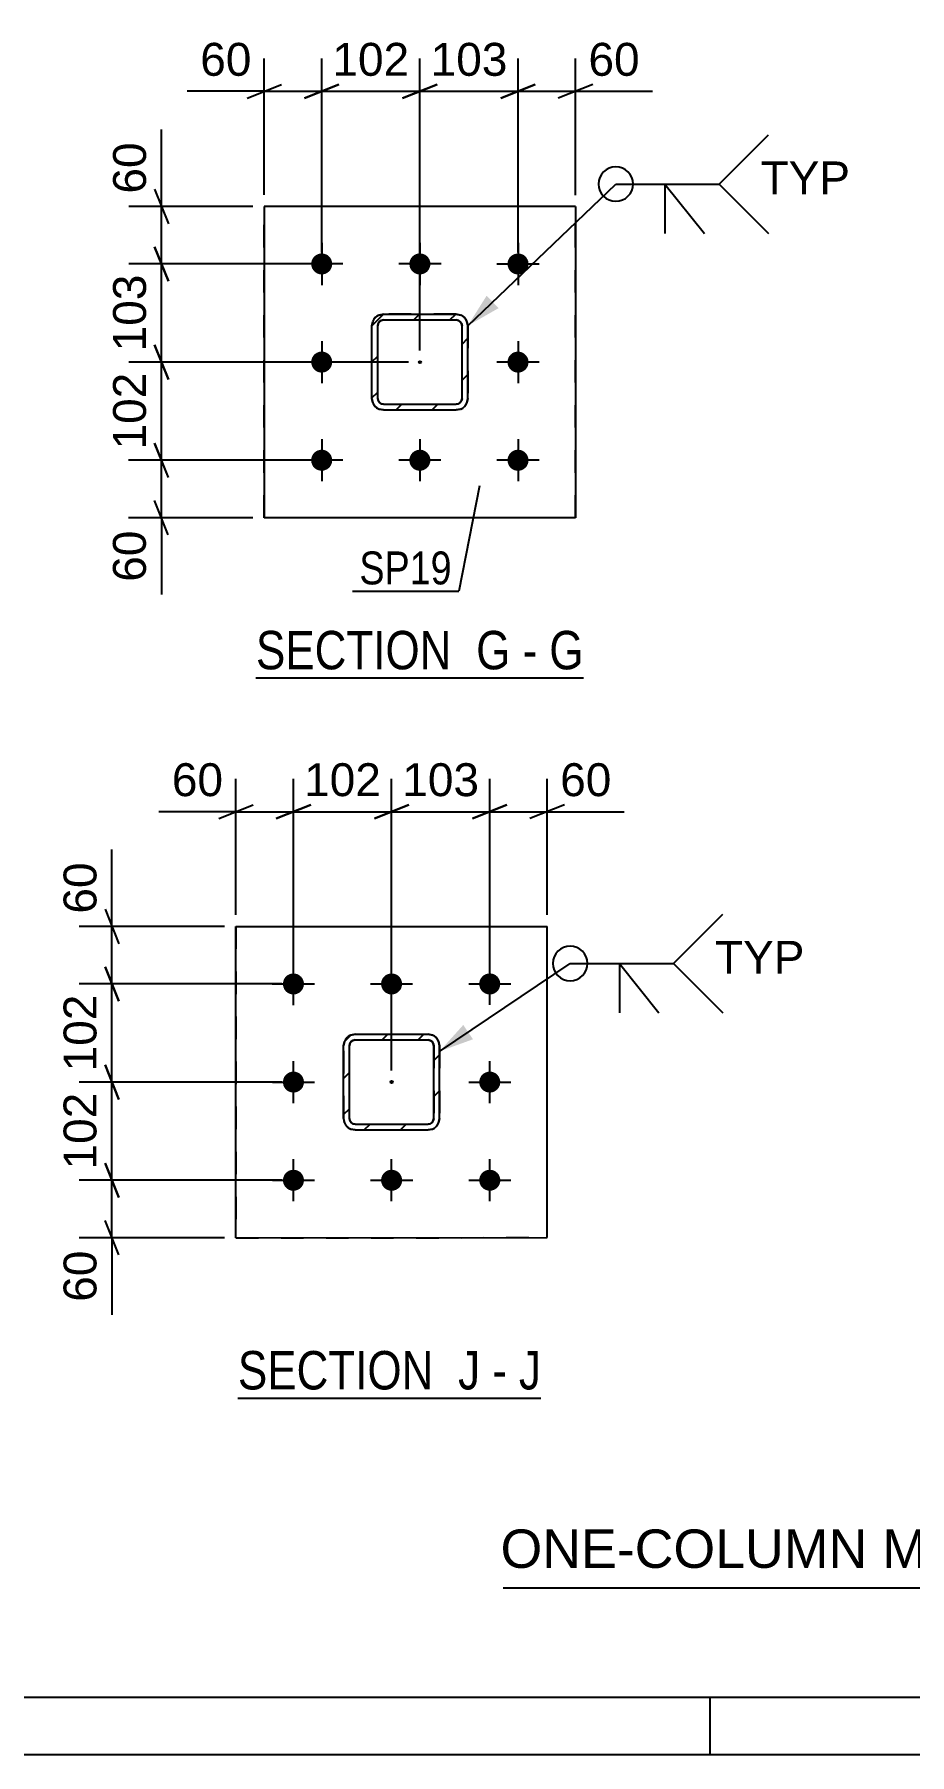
# Model space of a CAD drawing. Header units: millimetres. Extents: x -150 to 444, y -739 to 230.
# Drawn here: x -34.4 to 41.8, y -190.2 to -40.5 of the extents above; entities that cross this region are included whole.
import ezdxf

# ---------------------------------------------------------------- set-up
doc = ezdxf.new("R2010")
doc.units = ezdxf.units.MM
doc.linetypes.add('DXK_LINE_DOT2', pattern=[3.9198, 1.9599, -1.9599])
doc.linetypes.add('DXK_LINE_DOT3', pattern=[5.9187, 2.979, -0.9799, 0.9799, -0.9799])
doc.styles.add('Arial', font='ARIAL.TTF', dxfattribs={"height": 0.2})
doc.styles.add('Arial Narrow', font='ARIALN.TTF', dxfattribs={"height": 0.2})

# ---------------------------------------------------------------- blocks, each defined once
blk = doc.blocks.new('Unknown-284930291-1134')
at = {"color": 5, "linetype": 'Continuous'}
for p, q in [((-144.6, -185.21), (439.4, -185.21)), ((24.4, -190.21), (24.4, -185.21)), ((-149.6, -190.21), (444.4, -190.21))]:
    blk.add_line(p, q, dxfattribs=at)
blk = doc.blocks.new('Unknown-284930291-13 - 3255')
at = {"color": 6, "linetype": 'Continuous'}
blk.add_line((-15.12, -96.51), (13.39, -96.51), dxfattribs=at)
at = {"color": 0, "linetype": 'Continuous'}
for points in [[(2.99, -95.76), (2.99, -92.26), (-15.12, -92.26), (-15.12, -95.76)], [(7.03, -95.76), (7.03, -92.26), (4.04, -92.26), (4.04, -95.76)], [(9.35, -95.76), (9.35, -92.26), (8.08, -92.26), (8.08, -95.76)], [(13.39, -95.76), (13.39, -92.26), (10.4, -92.26), (10.4, -95.76)]]:
    blk.add_wipeout(points, dxfattribs=at)
at = {"color": 7, "linetype": 'Continuous', "style": 'Arial Narrow'}
for s, p in [('SECTION ', (-15.12, -95.76)), ('G', (4.04, -95.76)), ('G', (10.4, -95.76)), ('-', (8.08, -95.76))]:
    blk.add_text(s, height=3.34, dxfattribs=at).set_placement(p)
blk = doc.blocks.new('Unknown-284930291-20 - 7301')
at = {"color": 6, "linetype": 'Continuous'}
blk.add_line((-16.69, -159.18), (9.68, -159.18), dxfattribs=at)
at = {"color": 0, "linetype": 'Continuous'}
for points in [[(1.42, -158.43), (1.42, -154.93), (-16.69, -154.93), (-16.69, -158.43)], [(4.39, -158.43), (4.39, -154.93), (2.47, -154.93), (2.47, -158.43)], [(6.71, -158.43), (6.71, -154.93), (5.44, -154.93), (5.44, -158.43)], [(9.68, -158.43), (9.68, -154.93), (7.76, -154.93), (7.76, -158.43)]]:
    blk.add_wipeout(points, dxfattribs=at)
at = {"color": 7, "linetype": 'Continuous', "style": 'Arial Narrow'}
for s, p in [('SECTION ', (-16.69, -158.43)), ('J', (2.47, -158.43)), ('J', (7.76, -158.43)), ('-', (5.44, -158.43))]:
    blk.add_text(s, height=3.34, dxfattribs=at).set_placement(p)
blk = doc.blocks.new('Part-284930291-3267 - 3255')
at = {"linetype": 'Continuous'}
h = blk.add_hatch(dxfattribs=at)
h.set_pattern_fill('', scale=0.7, style=0, pattern_type=0)
h.set_pattern_definition([(45, (-4.0262, -64.8585), (-1.57154, 1.57154), [])])
h.paths.add_polyline_path([(2.31, -64.86), (-4.03, -64.86), (-4.41, -64.93), (-4.73, -65.15), (-4.95, -65.48), (-5.03, -65.86), (-5.03, -72.19), (-4.95, -72.57), (-4.73, -72.9), (-4.41, -73.12), (-4.03, -73.19), (2.31, -73.19), (2.69, -73.12), (3.01, -72.9), (3.23, -72.58), (3.31, -72.19), (3.31, -65.86), (3.23, -65.48), (3.01, -65.15), (2.69, -64.94)])
h.paths.add_polyline_path([(2.77, -65.67), (2.81, -65.86), (2.81, -72.19), (2.77, -72.38), (2.66, -72.55), (2.5, -72.65), (2.31, -72.69), (-4.03, -72.69), (-4.22, -72.65), (-4.38, -72.55), (-4.49, -72.38), (-4.53, -72.19), (-4.53, -65.86), (-4.49, -65.67), (-4.38, -65.5), (-4.22, -65.4), (-4.03, -65.36), (2.31, -65.36), (2.5, -65.4), (2.66, -65.51)])
blk.add_hatch(color=246, dxfattribs=at).paths.add_polyline_path([(-0.86, -69.13, -1), (-0.86, -68.93, -1)])
at = {"color": 7, "linetype": 'DXK_LINE_DOT2'}
for p, q in [((-5.03, -65.86), (-4.95, -65.48)), ((-5.03, -72.19), (-5.03, -65.86)), ((-4.49, -65.67), (-4.53, -65.86)), ((-4.53, -72.19), (-4.53, -65.86)), ((-4.38, -65.5), (-4.49, -65.67)), ((-4.41, -64.93), (-4.03, -64.86)), ((-4.22, -65.4), (-4.38, -65.5)), ((-4.03, -65.36), (-4.22, -65.4)), ((2.31, -64.86), (-4.03, -64.86)), ((-4.03, -65.36), (2.31, -65.36)), ((2.31, -64.86), (2.69, -64.94)), ((2.5, -65.4), (2.31, -65.36)), ((2.66, -65.51), (2.5, -65.4)), ((2.77, -65.67), (2.66, -65.51)), ((2.81, -65.86), (2.77, -65.67)), ((2.81, -72.19), (2.81, -65.86)), ((3.23, -65.48), (3.23, -65.48)), ((3.23, -65.48), (3.31, -65.86)), ((3.31, -65.86), (3.31, -72.19)), ((-4.95, -72.57), (-5.03, -72.19)), ((-4.53, -72.19), (-4.49, -72.38)), ((-4.49, -72.38), (-4.38, -72.55)), ((-4.03, -73.19), (-4.41, -73.12)), ((-4.38, -72.55), (-4.22, -72.65)), ((-4.22, -72.65), (-4.03, -72.69)), ((-4.03, -72.69), (2.31, -72.69)), ((-4.03, -73.19), (2.31, -73.19)), ((2.31, -72.69), (2.5, -72.65)), ((2.69, -73.12), (2.31, -73.19)), ((2.5, -72.65), (2.66, -72.55)), ((2.66, -72.55), (2.77, -72.38)), ((2.77, -72.38), (2.81, -72.19)), ((3.31, -72.2), (3.23, -72.58)), ((3.31, -72.19), (3.31, -72.2))]:
    blk.add_line(p, q, dxfattribs=at)
at = {"color": 2, "linetype": 'Continuous'}
for p, q in [((-4.95, -65.48), (-5.03, -65.86)), ((-5.03, -65.86), (-5.03, -65.86)), ((-5.03, -72.19), (-5.03, -65.86)), ((-4.53, -65.86), (-4.49, -65.67)), ((-4.53, -65.86), (-4.53, -65.86)), ((-4.53, -72.19), (-4.53, -65.86)), ((-4.49, -65.67), (-4.38, -65.5)), ((-4.03, -64.86), (-4.41, -64.93)), ((-4.38, -65.5), (-4.22, -65.4)), ((-4.22, -65.4), (-4.03, -65.36)), ((-4.03, -64.86), (-4.03, -64.86)), ((-4.03, -64.86), (2.31, -64.86)), ((-4.03, -65.36), (-4.03, -65.36)), ((-4.03, -65.36), (2.31, -65.36)), ((2.31, -64.86), (2.31, -64.86)), ((2.69, -64.94), (2.31, -64.86)), ((2.31, -65.36), (2.31, -65.36)), ((2.31, -65.36), (2.5, -65.4)), ((2.5, -65.4), (2.66, -65.51)), ((2.66, -65.51), (2.77, -65.67)), ((2.77, -65.67), (2.81, -65.86)), ((2.81, -65.86), (2.81, -65.86)), ((2.81, -72.19), (2.81, -65.86)), ((3.31, -65.86), (3.23, -65.48)), ((3.31, -65.86), (3.31, -65.86)), ((3.31, -72.19), (3.31, -65.86)), ((-5.03, -72.19), (-5.03, -72.19)), ((-5.03, -72.19), (-4.95, -72.57)), ((-4.53, -72.19), (-4.53, -72.19)), ((-4.49, -72.38), (-4.53, -72.19)), ((-4.38, -72.55), (-4.49, -72.38)), ((-4.41, -73.12), (-4.03, -73.19)), ((-4.22, -72.65), (-4.38, -72.55)), ((-4.03, -72.69), (-4.22, -72.65)), ((-4.03, -72.69), (-4.03, -72.69)), ((-4.03, -72.69), (2.31, -72.69)), ((-4.03, -73.19), (-4.03, -73.19)), ((-4.03, -73.19), (2.31, -73.19)), ((2.5, -72.65), (2.31, -72.69)), ((2.31, -72.69), (2.31, -72.69)), ((2.31, -73.19), (2.69, -73.12)), ((2.31, -73.19), (2.31, -73.19)), ((2.66, -72.55), (2.5, -72.65)), ((2.77, -72.38), (2.66, -72.55)), ((2.81, -72.19), (2.77, -72.38)), ((2.81, -72.19), (2.81, -72.19)), ((3.23, -72.58), (3.31, -72.19)), ((3.31, -72.19), (3.31, -72.19))]:
    blk.add_line(p, q, dxfattribs=at)
at = {"color": 7, "linetype": 'DXK_LINE_DOT3'}
blk.add_line((-0.86, -69.03), (-0.86, -69.03), dxfattribs=at)
at = {"color": 246, "linetype": 'DXK_LINE_DOT2'}
blk.add_line((-0.86, -69.03), (-0.86, -69.03), dxfattribs=at)
at = {"color": 246, "linetype": 'Continuous'}
blk.add_circle((-0.86, -69.03), 0.1, dxfattribs=at)
at = {"color": 7, "linetype": 'DXK_LINE_DOT2'}
for centre, start, end in [((-4.03, -65.86), 112.4901, 157.4901), ((2.31, -65.86), 22.4901, 67.4901), ((-4.03, -72.19), 202.4901, 247.4901), ((2.31, -72.19), 292.4901, 337.4901)]:
    blk.add_arc(centre, 1, start, end, dxfattribs=at)
at = {"color": 2, "linetype": 'Continuous'}
for centre, start, end in [((-4.03, -65.86), 112.4901, 157.4901), ((2.31, -65.86), 22.4901, 67.4901), ((-4.03, -72.19), 202.4901, 247.4901), ((2.31, -72.19), 292.4901, 337.4901)]:
    blk.add_arc(centre, 1, start, end, dxfattribs=at)
blk = doc.blocks.new('Part-284930291-3287 - 3255')
at = {"color": 2, "linetype": 'Continuous'}
for p, q in [((12.68, -55.49), (-14.4, -55.48)), ((-14.4, -55.48), (-14.4, -82.57)), ((12.68, -55.49), (12.68, -55.49)), ((12.68, -55.49), (12.68, -82.57)), ((12.68, -82.57), (-14.4, -82.57)), ((12.68, -82.57), (12.68, -82.57))]:
    blk.add_line(p, q, dxfattribs=at)
at = {"color": 7, "linetype": 'DXK_LINE_DOT2'}
for p, q in [((-14.4, -82.57), (-14.4, -55.48)), ((12.68, -82.57), (12.68, -55.49)), ((12.68, -55.49), (12.68, -55.49)), ((12.68, -82.57), (12.68, -82.57))]:
    blk.add_line(p, q, dxfattribs=at)
blk = doc.blocks.new('Bolt-284930291-3312 - 3255')
at = {"linetype": 'Continuous'}
for points in [[(-8.48, -60.47), (-8.5, -60.66), (-8.56, -60.84), (-8.65, -61.01), (-8.78, -61.15), (-8.93, -61.27), (-9.1, -61.35), (-9.29, -61.39), (-9.48, -61.4), (-9.67, -61.36), (-9.85, -61.28), (-10, -61.17), (-10.13, -61.03), (-10.23, -60.87), (-10.29, -60.69), (-10.32, -60.5), (-10.3, -60.31), (-10.24, -60.12), (-10.15, -59.96), (-10.02, -59.81), (-9.87, -59.7), (-9.7, -59.62), (-9.51, -59.57), (-9.32, -59.57), (-9.13, -59.61), (-8.95, -59.68), (-8.8, -59.79), (-8.67, -59.93), (-8.57, -60.1), (-8.51, -60.28)], [(0.06, -60.47), (0.04, -60.66), (-0.02, -60.84), (-0.11, -61.01), (-0.23, -61.16), (-0.39, -61.27), (-0.56, -61.35), (-0.75, -61.39), (-0.94, -61.4), (-1.13, -61.36), (-1.3, -61.29), (-1.46, -61.17), (-1.59, -61.03), (-1.69, -60.87), (-1.75, -60.69), (-1.77, -60.5), (-1.76, -60.31), (-1.7, -60.12), (-1.61, -59.96), (-1.48, -59.81), (-1.33, -59.7), (-1.16, -59.62), (-0.97, -59.57), (-0.78, -59.57), (-0.59, -59.61), (-0.41, -59.68), (-0.26, -59.79), (-0.13, -59.93), (-0.03, -60.1), (0.04, -60.28)], [(8.6, -60.47), (8.58, -60.66), (8.53, -60.85), (8.43, -61.01), (8.31, -61.16), (8.15, -61.27), (7.98, -61.35), (7.79, -61.4), (7.6, -61.4), (7.41, -61.36), (7.24, -61.29), (7.08, -61.18), (6.95, -61.04), (6.85, -60.87), (6.79, -60.69), (6.77, -60.5), (6.78, -60.31), (6.84, -60.13), (6.93, -59.96), (7.06, -59.81), (7.21, -59.7), (7.39, -59.62), (7.57, -59.58), (7.76, -59.57), (7.95, -59.61), (8.13, -59.68), (8.29, -59.79), (8.42, -59.94), (8.51, -60.1), (8.58, -60.28)], [(-8.48, -69.01), (-8.5, -69.2), (-8.56, -69.38), (-8.65, -69.55), (-8.78, -69.7), (-8.93, -69.81), (-9.1, -69.89), (-9.29, -69.93), (-9.48, -69.94), (-9.67, -69.9), (-9.85, -69.83), (-10, -69.72), (-10.13, -69.57), (-10.23, -69.41), (-10.29, -69.23), (-10.32, -69.04), (-10.3, -68.85), (-10.24, -68.66), (-10.15, -68.5), (-10.03, -68.35), (-9.87, -68.24), (-9.7, -68.16), (-9.51, -68.11), (-9.32, -68.11), (-9.13, -68.15), (-8.96, -68.22), (-8.8, -68.33), (-8.67, -68.47), (-8.57, -68.64), (-8.51, -68.82)], [(8.6, -69.01), (8.58, -69.2), (8.53, -69.39), (8.43, -69.55), (8.31, -69.7), (8.15, -69.81), (7.98, -69.89), (7.79, -69.94), (7.6, -69.94), (7.41, -69.9), (7.24, -69.83), (7.08, -69.72), (6.95, -69.58), (6.85, -69.41), (6.79, -69.23), (6.77, -69.04), (6.78, -68.85), (6.84, -68.67), (6.93, -68.5), (7.06, -68.36), (7.21, -68.24), (7.38, -68.16), (7.57, -68.12), (7.76, -68.11), (7.95, -68.15), (8.13, -68.23), (8.28, -68.34), (8.41, -68.48), (8.51, -68.64), (8.58, -68.82)], [(-8.49, -77.55), (-8.5, -77.74), (-8.56, -77.93), (-8.65, -78.09), (-8.78, -78.24), (-8.93, -78.35), (-9.11, -78.43), (-9.29, -78.48), (-9.48, -78.48), (-9.67, -78.44), (-9.85, -78.37), (-10.01, -78.26), (-10.14, -78.12), (-10.23, -77.95), (-10.3, -77.77), (-10.32, -77.58), (-10.3, -77.39), (-10.25, -77.21), (-10.15, -77.04), (-10.03, -76.89), (-9.87, -76.78), (-9.7, -76.7), (-9.51, -76.66), (-9.32, -76.65), (-9.13, -76.69), (-8.96, -76.76), (-8.8, -76.88), (-8.67, -77.02), (-8.57, -77.18), (-8.51, -77.36)], [(0.06, -77.55), (0.04, -77.74), (-0.02, -77.93), (-0.11, -78.09), (-0.24, -78.24), (-0.39, -78.35), (-0.56, -78.43), (-0.75, -78.48), (-0.94, -78.48), (-1.13, -78.44), (-1.31, -78.37), (-1.46, -78.26), (-1.59, -78.12), (-1.69, -77.95), (-1.75, -77.77), (-1.78, -77.58), (-1.76, -77.39), (-1.7, -77.21), (-1.61, -77.04), (-1.49, -76.9), (-1.33, -76.78), (-1.16, -76.7), (-0.97, -76.66), (-0.78, -76.65), (-0.59, -76.69), (-0.42, -76.77), (-0.26, -76.88), (-0.13, -77.02), (-0.03, -77.18), (0.03, -77.36)], [(8.6, -77.55), (8.58, -77.75), (8.52, -77.93), (8.43, -78.1), (8.3, -78.24), (8.15, -78.36), (7.98, -78.44), (7.79, -78.48), (7.6, -78.48), (7.41, -78.45), (7.23, -78.37), (7.08, -78.26), (6.95, -78.12), (6.85, -77.96), (6.79, -77.77), (6.76, -77.58), (6.78, -77.39), (6.84, -77.21), (6.93, -77.04), (7.06, -76.9), (7.21, -76.78), (7.38, -76.7), (7.57, -76.66), (7.76, -76.66), (7.95, -76.69), (8.13, -76.77), (8.28, -76.88), (8.41, -77.02), (8.51, -77.18), (8.57, -77.36)]]:
    blk.add_hatch(color=1, dxfattribs=at).paths.add_polyline_path(points)
at = {"color": 1, "linetype": 'Continuous'}
for p, q in [((-9.4, -58.65), (-9.4, -62.32)), ((-0.86, -58.65), (-0.86, -62.32)), ((7.68, -58.65), (7.68, -62.32)), ((-7.57, -60.48), (-11.23, -60.48)), ((0.98, -60.48), (-2.69, -60.48)), ((9.52, -60.49), (5.85, -60.49)), ((-9.4, -67.19), (-9.4, -70.86)), ((7.68, -67.19), (7.68, -70.86)), ((-7.57, -69.02), (-11.23, -69.02)), ((9.52, -69.03), (5.85, -69.03)), ((-9.4, -75.73), (-9.4, -79.4)), ((-0.86, -75.73), (-0.86, -79.4)), ((7.68, -75.74), (7.68, -79.4)), ((-7.57, -77.57), (-11.24, -77.57)), ((0.97, -77.57), (-2.69, -77.57)), ((9.51, -77.57), (5.85, -77.57))]:
    blk.add_line(p, q, dxfattribs=at)
blk = doc.blocks.new('Part-284930291-7304 - 7301')
at = {"linetype": 'Continuous'}
h = blk.add_hatch(dxfattribs=at)
h.set_pattern_fill('', scale=0.7, style=0, pattern_type=0)
h.set_pattern_definition([(45, (-6.869, -127.594), (-1.57154, 1.57154), [])])
h.paths.add_polyline_path([(-6.49, -127.52), (-6.87, -127.59), (-7.19, -127.81), (-7.41, -128.14), (-7.49, -128.52), (-7.49, -134.85), (-7.41, -135.23), (-7.19, -135.56), (-6.87, -135.78), (-6.49, -135.85), (-0.15, -135.85), (0.23, -135.77), (0.56, -135.56), (0.77, -135.23), (0.85, -134.85), (0.85, -128.52), (0.77, -128.13), (0.55, -127.81), (0.23, -127.59), (-0.15, -127.52)])
h.paths.add_polyline_path([(-0.15, -128.02), (0.04, -128.05), (0.2, -128.16), (0.31, -128.33), (0.35, -128.52), (0.35, -134.85), (0.31, -135.04), (0.2, -135.2), (0.04, -135.31), (-0.15, -135.35), (-6.49, -135.35), (-6.68, -135.31), (-6.84, -135.2), (-6.95, -135.04), (-6.99, -134.85), (-6.99, -128.52), (-6.95, -128.33), (-6.84, -128.16), (-6.68, -128.06), (-6.49, -128.02)])
blk.add_hatch(color=246, dxfattribs=at).paths.add_polyline_path([(-3.32, -131.78, -1), (-3.32, -131.58, -1)])
at = {"color": 7, "linetype": 'DXK_LINE_DOT2'}
for p, q in [((-7.49, -128.52), (-7.41, -128.14)), ((-7.48, -134.85), (-7.49, -128.52)), ((-6.95, -128.33), (-6.99, -128.52)), ((-6.98, -134.85), (-6.99, -128.52)), ((-6.84, -128.16), (-6.95, -128.33)), ((-6.87, -127.59), (-6.49, -127.52)), ((-6.68, -128.06), (-6.84, -128.16)), ((-6.49, -128.02), (-6.68, -128.06)), ((-6.49, -127.52), (-0.15, -127.52)), ((-6.49, -128.02), (-0.15, -128.02)), ((-0.15, -127.52), (0.23, -127.59)), ((0.04, -128.05), (-0.15, -128.02)), ((0.2, -128.16), (0.04, -128.05)), ((0.31, -128.33), (0.2, -128.16)), ((0.35, -128.52), (0.31, -128.33)), ((0.35, -128.52), (0.35, -134.85)), ((0.77, -128.13), (0.85, -128.52)), ((0.85, -128.52), (0.85, -134.85)), ((-7.41, -135.23), (-7.48, -134.85)), ((-6.98, -134.85), (-6.95, -135.04)), ((-6.95, -135.04), (-6.84, -135.21)), ((-6.49, -135.85), (-6.87, -135.78)), ((-6.84, -135.21), (-6.68, -135.31)), ((-6.68, -135.31), (-6.49, -135.35)), ((-6.49, -135.35), (-0.15, -135.35)), ((-6.49, -135.85), (-0.15, -135.85)), ((-0.15, -135.35), (0.04, -135.31)), ((0.23, -135.77), (-0.15, -135.85)), ((0.04, -135.31), (0.2, -135.2)), ((0.2, -135.2), (0.31, -135.04)), ((0.23, -135.77), (0.23, -135.77)), ((0.31, -135.04), (0.35, -134.85)), ((0.85, -134.85), (0.77, -135.23)), ((0.85, -134.85), (0.85, -134.85))]:
    blk.add_line(p, q, dxfattribs=at)
at = {"color": 2, "linetype": 'Continuous'}
for p, q in [((-7.41, -128.14), (-7.49, -128.52)), ((-7.49, -128.52), (-7.49, -128.52)), ((-7.49, -134.85), (-7.49, -128.52)), ((-6.99, -128.52), (-6.95, -128.33)), ((-6.99, -128.52), (-6.99, -128.52)), ((-6.99, -134.85), (-6.99, -128.52)), ((-6.95, -128.33), (-6.84, -128.16)), ((-6.95, -128.33), (-6.95, -128.33)), ((-6.49, -127.52), (-6.87, -127.59)), ((-6.84, -128.16), (-6.68, -128.06)), ((-6.68, -128.06), (-6.49, -128.02)), ((-6.68, -128.06), (-6.68, -128.06)), ((-6.49, -127.52), (-6.49, -127.52)), ((-6.49, -127.52), (-0.15, -127.52)), ((-6.49, -128.02), (-6.49, -128.02)), ((-6.49, -128.02), (-0.15, -128.02)), ((-0.15, -127.52), (-0.15, -127.52)), ((0.23, -127.59), (-0.15, -127.52)), ((-0.15, -128.02), (-0.15, -128.02)), ((-0.15, -128.02), (0.04, -128.05)), ((0.04, -128.05), (0.2, -128.16)), ((0.2, -128.16), (0.31, -128.33)), ((0.31, -128.33), (0.35, -128.52)), ((0.35, -128.52), (0.35, -128.52)), ((0.35, -134.85), (0.35, -128.52)), ((0.85, -128.52), (0.77, -128.13)), ((0.85, -128.52), (0.85, -128.52)), ((0.85, -134.85), (0.85, -128.52)), ((-7.49, -134.85), (-7.48, -134.85)), ((-7.49, -134.85), (-7.41, -135.23)), ((-6.99, -134.85), (-6.98, -134.85)), ((-6.95, -135.04), (-6.99, -134.85)), ((-6.84, -135.2), (-6.95, -135.04)), ((-6.87, -135.78), (-6.49, -135.85)), ((-6.68, -135.31), (-6.84, -135.2)), ((-6.49, -135.35), (-6.68, -135.31)), ((-6.49, -135.35), (-6.49, -135.35)), ((-6.49, -135.35), (-0.15, -135.35)), ((-6.49, -135.85), (-6.49, -135.85)), ((-6.49, -135.85), (-0.15, -135.85)), ((0.04, -135.31), (-0.15, -135.35)), ((-0.15, -135.35), (-0.15, -135.35)), ((-0.15, -135.85), (0.23, -135.77)), ((-0.15, -135.85), (-0.15, -135.85)), ((0.2, -135.2), (0.04, -135.31)), ((0.31, -135.04), (0.2, -135.2)), ((0.23, -135.77), (0.23, -135.77)), ((0.35, -134.85), (0.31, -135.04)), ((0.35, -134.85), (0.35, -134.85)), ((0.77, -135.23), (0.85, -134.85)), ((0.77, -135.23), (0.77, -135.23)), ((0.85, -134.85), (0.85, -134.85))]:
    blk.add_line(p, q, dxfattribs=at)
at = {"color": 7, "linetype": 'DXK_LINE_DOT3'}
blk.add_line((-3.32, -131.68), (-3.32, -131.69), dxfattribs=at)
at = {"color": 246, "linetype": 'DXK_LINE_DOT2'}
blk.add_line((-3.32, -131.68), (-3.32, -131.69), dxfattribs=at)
at = {"color": 246, "linetype": 'Continuous'}
blk.add_circle((-3.32, -131.68), 0.1, dxfattribs=at)
at = {"color": 7, "linetype": 'DXK_LINE_DOT2'}
for centre, start, end in [((-6.49, -128.52), 112.5099, 157.5099), ((-0.15, -128.52), 22.5099, 67.5099), ((-6.49, -134.85), 202.5099, 247.5099), ((-0.15, -134.85), 292.5099, 337.5099)]:
    blk.add_arc(centre, 1, start, end, dxfattribs=at)
at = {"color": 2, "linetype": 'Continuous'}
for centre, start, end in [((-6.49, -128.52), 112.5099, 157.5099), ((-0.15, -128.52), 22.5099, 67.5099), ((-6.49, -134.85), 202.5099, 247.5099), ((-0.15, -134.85), 292.5099, 337.5099)]:
    blk.add_arc(centre, 1, start, end, dxfattribs=at)
blk = doc.blocks.new('Part-284930291-7318 - 7301')
at = {"color": 2, "linetype": 'Continuous'}
for p, q in [((-16.86, -118.14), (-16.86, -118.14)), ((-16.86, -145.23), (-16.86, -118.14)), ((-16.86, -118.14), (10.22, -118.14)), ((10.22, -118.14), (10.22, -118.14)), ((10.23, -145.22), (10.22, -118.14)), ((-16.86, -145.23), (10.23, -145.22)), ((-16.86, -145.23), (-16.86, -145.23)), ((10.23, -145.22), (10.23, -145.22))]:
    blk.add_line(p, q, dxfattribs=at)
at = {"color": 7, "linetype": 'DXK_LINE_DOT2'}
for p, q in [((-16.86, -118.14), (-16.86, -145.23)), ((-16.86, -118.14), (10.22, -118.14)), ((10.23, -145.22), (10.22, -118.14)), ((-16.86, -145.23), (10.23, -145.22))]:
    blk.add_line(p, q, dxfattribs=at)
blk = doc.blocks.new('Bolt-284930291-7359 - 7301')
at = {"linetype": 'Continuous'}
for points in [[(-11.32, -123.88), (-11.49, -123.98), (-11.67, -124.04), (-11.86, -124.06), (-12.05, -124.04), (-12.23, -123.98), (-12.4, -123.89), (-12.54, -123.76), (-12.65, -123.61), (-12.73, -123.43), (-12.77, -123.24), (-12.77, -123.05), (-12.73, -122.86), (-12.66, -122.69), (-12.55, -122.53), (-12.4, -122.4), (-12.24, -122.31), (-12.06, -122.25), (-11.87, -122.23), (-11.68, -122.25), (-11.49, -122.3), (-11.33, -122.4), (-11.18, -122.53), (-11.07, -122.68), (-10.99, -122.86), (-10.95, -123.04), (-10.95, -123.24), (-10.99, -123.42), (-11.07, -123.6), (-11.18, -123.75)], [(-2.78, -123.88), (-2.94, -123.98), (-3.13, -124.04), (-3.32, -124.06), (-3.51, -124.04), (-3.69, -123.98), (-3.86, -123.89), (-4, -123.76), (-4.11, -123.6), (-4.19, -123.43), (-4.23, -123.24), (-4.23, -123.05), (-4.19, -122.86), (-4.12, -122.69), (-4, -122.53), (-3.86, -122.4), (-3.7, -122.31), (-3.51, -122.25), (-3.32, -122.23), (-3.13, -122.25), (-2.95, -122.3), (-2.78, -122.4), (-2.64, -122.53), (-2.53, -122.68), (-2.45, -122.86), (-2.41, -123.04), (-2.41, -123.23), (-2.45, -123.42), (-2.52, -123.6), (-2.64, -123.75)], [(5.76, -123.88), (5.6, -123.98), (5.42, -124.04), (5.23, -124.06), (5.03, -124.04), (4.85, -123.98), (4.69, -123.88), (4.54, -123.76), (4.43, -123.6), (4.35, -123.43), (4.31, -123.24), (4.31, -123.05), (4.35, -122.86), (4.43, -122.69), (4.54, -122.53), (4.68, -122.4), (4.84, -122.31), (5.03, -122.25), (5.22, -122.22), (5.41, -122.24), (5.59, -122.3), (5.76, -122.4), (5.9, -122.52), (6.01, -122.68), (6.09, -122.85), (6.13, -123.04), (6.13, -123.23), (6.09, -123.42), (6.02, -123.6), (5.91, -123.75)], [(-11.32, -132.42), (-11.48, -132.52), (-11.67, -132.58), (-11.86, -132.6), (-12.05, -132.58), (-12.23, -132.52), (-12.4, -132.43), (-12.54, -132.3), (-12.65, -132.15), (-12.73, -131.97), (-12.77, -131.79), (-12.77, -131.59), (-12.73, -131.41), (-12.66, -131.23), (-12.54, -131.08), (-12.4, -130.95), (-12.24, -130.85), (-12.05, -130.79), (-11.86, -130.77), (-11.67, -130.79), (-11.49, -130.85), (-11.32, -130.94), (-11.18, -131.07), (-11.07, -131.22), (-10.99, -131.4), (-10.95, -131.59), (-10.95, -131.78), (-10.99, -131.97), (-11.06, -132.14), (-11.18, -132.3)], [(5.76, -132.42), (5.6, -132.52), (5.42, -132.58), (5.23, -132.6), (5.04, -132.58), (4.85, -132.52), (4.69, -132.43), (4.54, -132.3), (4.43, -132.14), (4.35, -131.97), (4.31, -131.78), (4.31, -131.59), (4.35, -131.4), (4.43, -131.23), (4.54, -131.07), (4.68, -130.94), (4.85, -130.85), (5.03, -130.79), (5.22, -130.77), (5.41, -130.79), (5.59, -130.84), (5.76, -130.94), (5.9, -131.07), (6.01, -131.22), (6.09, -131.4), (6.13, -131.58), (6.13, -131.77), (6.1, -131.96), (6.02, -132.14), (5.91, -132.29)], [(-11.32, -140.97), (-11.48, -141.06), (-11.66, -141.12), (-11.85, -141.14), (-12.05, -141.12), (-12.23, -141.07), (-12.39, -140.97), (-12.54, -140.84), (-12.65, -140.69), (-12.73, -140.51), (-12.77, -140.33), (-12.77, -140.14), (-12.73, -139.95), (-12.65, -139.77), (-12.54, -139.62), (-12.4, -139.49), (-12.24, -139.39), (-12.05, -139.33), (-11.86, -139.31), (-11.67, -139.33), (-11.49, -139.39), (-11.32, -139.48), (-11.18, -139.61), (-11.07, -139.77), (-10.99, -139.94), (-10.95, -140.13), (-10.95, -140.32), (-10.99, -140.51), (-11.06, -140.68), (-11.18, -140.84)], [(-2.78, -140.97), (-2.94, -141.06), (-3.12, -141.12), (-3.31, -141.14), (-3.5, -141.12), (-3.69, -141.06), (-3.85, -140.97), (-4, -140.84), (-4.11, -140.69), (-4.19, -140.51), (-4.23, -140.33), (-4.23, -140.13), (-4.19, -139.95), (-4.11, -139.77), (-4, -139.62), (-3.86, -139.49), (-3.69, -139.39), (-3.51, -139.33), (-3.32, -139.31), (-3.13, -139.33), (-2.95, -139.39), (-2.78, -139.48), (-2.64, -139.61), (-2.53, -139.76), (-2.45, -139.94), (-2.41, -140.13), (-2.41, -140.32), (-2.44, -140.51), (-2.52, -140.68), (-2.63, -140.84)], [(5.77, -140.96), (5.6, -141.06), (5.42, -141.12), (5.23, -141.14), (5.04, -141.12), (4.86, -141.06), (4.69, -140.97), (4.55, -140.84), (4.43, -140.69), (4.35, -140.51), (4.31, -140.32), (4.31, -140.13), (4.35, -139.94), (4.43, -139.77), (4.54, -139.61), (4.68, -139.49), (4.85, -139.39), (5.03, -139.33), (5.22, -139.31), (5.41, -139.33), (5.59, -139.39), (5.76, -139.48), (5.9, -139.61), (6.02, -139.76), (6.09, -139.94), (6.14, -140.12), (6.14, -140.32), (6.1, -140.5), (6.02, -140.68), (5.91, -140.83)]]:
    blk.add_hatch(color=1, dxfattribs=at).paths.add_polyline_path(points)
at = {"color": 1, "linetype": 'Continuous'}
for p, q in [((-11.86, -124.98), (-11.86, -121.31)), ((-3.32, -124.98), (-3.32, -121.31)), ((5.22, -124.97), (5.22, -121.31)), ((-13.7, -123.14), (-10.03, -123.14)), ((-5.15, -123.14), (-1.49, -123.14)), ((3.39, -123.14), (7.05, -123.14)), ((-11.86, -133.52), (-11.86, -129.85)), ((5.22, -133.52), (5.22, -129.85)), ((-13.69, -131.69), (-10.03, -131.69)), ((3.39, -131.68), (7.06, -131.68)), ((-11.86, -142.06), (-11.86, -138.39)), ((-3.32, -142.06), (-3.32, -138.39)), ((5.22, -142.06), (5.22, -138.39)), ((-13.69, -140.23), (-10.03, -140.23)), ((-5.15, -140.23), (-1.48, -140.23)), ((3.39, -140.22), (7.06, -140.22))]:
    blk.add_line(p, q, dxfattribs=at)
blk = doc.blocks.new('StraightDimension-284930291-8863 - 3255')
at = {"color": 7, "linetype": 'Continuous'}
for p, q in [((-9.4, -59.48), (-9.4, -42.61)), ((-0.86, -68.03), (-0.86, -42.61)), ((-10.9, -46.06), (-7.9, -44.86)), ((0.64, -44.86), (-2.36, -46.06)), ((-9.4, -45.46), (-0.86, -45.46))]:
    blk.add_line(p, q, dxfattribs=at)
at = {"color": 0}
blk.add_wipeout([(-1.19, -44.71), (-1.19, -40.51), (-9.07, -40.51), (-9.07, -44.71)], dxfattribs=at)
at = {"color": 3, "style": 'Arial'}
blk.add_text('102', height=2.865, dxfattribs=at).set_placement((-8.47, -44.11))
blk = doc.blocks.new('StraightDimension-284930291-8862 - 3255')
at = {"color": 7, "linetype": 'Continuous'}
for p, q in [((-0.86, -68.03), (-0.86, -42.61)), ((7.68, -59.49), (7.68, -42.61)), ((-2.36, -46.06), (0.64, -44.86)), ((9.18, -44.86), (6.18, -46.06)), ((-0.86, -45.46), (7.68, -45.46))]:
    blk.add_line(p, q, dxfattribs=at)
at = {"color": 0}
blk.add_wipeout([(7.35, -44.71), (7.35, -40.51), (-0.52, -40.51), (-0.52, -44.71)], dxfattribs=at)
at = {"color": 3, "style": 'Arial'}
blk.add_text('103', height=2.865, dxfattribs=at).set_placement((0.08, -44.11))
blk = doc.blocks.new('StraightDimension-284930291-8861 - 3255')
at = {"color": 7, "linetype": 'Continuous'}
for p, q in [((7.68, -59.49), (7.68, -42.61)), ((12.68, -54.49), (12.68, -42.61)), ((6.18, -46.06), (9.18, -44.86)), ((14.18, -44.86), (11.18, -46.06)), ((7.68, -45.46), (12.68, -45.46)), ((12.68, -45.46), (19.38, -45.46)), ((12.68, -45.46), (19.38, -45.46))]:
    blk.add_line(p, q, dxfattribs=at)
at = {"color": 0}
blk.add_wipeout([(18.86, -44.71), (18.86, -40.51), (13.21, -40.51), (13.21, -44.71)], dxfattribs=at)
at = {"color": 3, "style": 'Arial'}
blk.add_text('60', height=2.865, dxfattribs=at).set_placement((13.81, -44.11))
blk = doc.blocks.new('StraightDimension-284930291-8864 - 3255')
at = {"color": 7, "linetype": 'Continuous'}
for p, q in [((-14.4, -54.48), (-14.4, -42.61)), ((-9.4, -59.48), (-9.4, -42.61)), ((-15.9, -46.06), (-12.9, -44.86)), ((-7.9, -44.86), (-10.9, -46.06)), ((-14.4, -45.46), (-21.1, -45.46)), ((-14.4, -45.46), (-21.1, -45.46)), ((-14.4, -45.46), (-9.4, -45.46))]:
    blk.add_line(p, q, dxfattribs=at)
at = {"color": 0}
blk.add_wipeout([(-14.92, -44.71), (-14.92, -40.51), (-20.57, -40.51), (-20.57, -44.71)], dxfattribs=at)
at = {"color": 3, "style": 'Arial'}
blk.add_text('60', height=2.865, dxfattribs=at).set_placement((-19.97, -44.11))
blk = doc.blocks.new('StraightDimension-284930291-8989 - 3255')
at = {"color": 7, "linetype": 'Continuous'}
for p, q in [((-23.34, -55.48), (-23.34, -48.78)), ((-23.34, -55.48), (-23.34, -48.78)), ((-23.94, -53.98), (-22.74, -56.98)), ((-15.4, -55.48), (-26.19, -55.48)), ((-23.34, -60.48), (-23.34, -55.48)), ((-22.74, -61.98), (-23.94, -58.98)), ((-10.4, -60.48), (-26.19, -60.48))]:
    blk.add_line(p, q, dxfattribs=at)
at = {"color": 0}
blk.add_wipeout([(-24.09, -49.31), (-28.29, -49.31), (-28.29, -54.96), (-24.09, -54.96)], dxfattribs=at)
at = {"color": 3, "style": 'Arial'}
blk.add_text('60', height=2.865, rotation=90.0002, dxfattribs=at).set_placement((-24.69, -54.36))
blk = doc.blocks.new('StraightDimension-284930291-8990 - 3255')
at = {"color": 7, "linetype": 'Continuous'}
for p, q in [((-23.94, -58.98), (-22.74, -61.98)), ((-10.4, -60.48), (-26.19, -60.48)), ((-23.34, -69.03), (-23.34, -60.48)), ((-22.74, -70.53), (-23.94, -67.53)), ((-1.86, -69.03), (-26.19, -69.03))]:
    blk.add_line(p, q, dxfattribs=at)
at = {"color": 0}
blk.add_wipeout([(-24.09, -60.82), (-28.29, -60.82), (-28.29, -68.69), (-24.09, -68.69)], dxfattribs=at)
at = {"color": 3, "style": 'Arial'}
blk.add_text('103', height=2.865, rotation=90.0002, dxfattribs=at).set_placement((-24.69, -68.09))
blk = doc.blocks.new('StraightDimension-284930291-8991 - 3255')
at = {"color": 7, "linetype": 'Continuous'}
for p, q in [((-23.94, -67.53), (-22.74, -70.53)), ((-1.86, -69.03), (-26.19, -69.03)), ((-23.34, -77.57), (-23.34, -69.03)), ((-22.74, -79.07), (-23.94, -76.07)), ((-10.4, -77.57), (-26.19, -77.57))]:
    blk.add_line(p, q, dxfattribs=at)
at = {"color": 0}
blk.add_wipeout([(-24.09, -69.36), (-28.29, -69.36), (-28.29, -77.23), (-24.09, -77.23)], dxfattribs=at)
at = {"color": 3, "style": 'Arial'}
blk.add_text('102', height=2.865, rotation=90.0002, dxfattribs=at).set_placement((-24.69, -76.63))
blk = doc.blocks.new('StraightDimension-284930291-8992 - 3255')
at = {"color": 7, "linetype": 'Continuous'}
for p, q in [((-23.95, -76.07), (-22.75, -79.07)), ((-10.4, -77.57), (-26.2, -77.57)), ((-23.35, -82.57), (-23.35, -77.57)), ((-22.75, -84.07), (-23.95, -81.07)), ((-15.4, -82.57), (-26.2, -82.57)), ((-23.35, -82.57), (-23.35, -89.26)), ((-23.35, -82.57), (-23.35, -89.26))]:
    blk.add_line(p, q, dxfattribs=at)
at = {"color": 0}
blk.add_wipeout([(-24.1, -83.09), (-28.3, -83.09), (-28.3, -88.74), (-24.1, -88.74)], dxfattribs=at)
at = {"color": 3, "style": 'Arial'}
blk.add_text('60', height=2.865, rotation=90.0002, dxfattribs=at).set_placement((-24.7, -88.14))
blk = doc.blocks.new('StraightDimension-284930291-12011 - 7301')
at = {"color": 7, "linetype": 'Continuous'}
for p, q in [((-28.25, -130.19), (-27.05, -133.19)), ((-12.86, -131.69), (-30.5, -131.69)), ((-27.65, -140.23), (-27.65, -131.69)), ((-27.05, -141.73), (-28.25, -138.73)), ((-12.86, -140.23), (-30.5, -140.23))]:
    blk.add_line(p, q, dxfattribs=at)
at = {"color": 0}
blk.add_wipeout([(-28.4, -132.02), (-32.6, -132.02), (-32.6, -139.89), (-28.4, -139.89)], dxfattribs=at)
at = {"color": 3, "style": 'Arial'}
blk.add_text('102', height=2.865, rotation=90.0002, dxfattribs=at).set_placement((-29, -139.29))
blk = doc.blocks.new('StraightDimension-284930291-9108 - 7301')
at = {"color": 7, "linetype": 'Continuous'}
for p, q in [((5.22, -122.14), (5.22, -105.3)), ((10.22, -117.14), (10.22, -105.3)), ((3.72, -108.75), (6.72, -107.55)), ((11.72, -107.55), (8.72, -108.75)), ((5.22, -108.15), (10.22, -108.15)), ((10.22, -108.15), (16.92, -108.15)), ((10.22, -108.15), (16.92, -108.15))]:
    blk.add_line(p, q, dxfattribs=at)
at = {"color": 0}
blk.add_wipeout([(16.39, -107.4), (16.39, -103.2), (10.75, -103.2), (10.75, -107.4)], dxfattribs=at)
at = {"color": 3, "style": 'Arial'}
blk.add_text('60', height=2.865, dxfattribs=at).set_placement((11.35, -106.8))
blk = doc.blocks.new('StraightDimension-284930291-9109 - 7301')
at = {"color": 7, "linetype": 'Continuous'}
for p, q in [((-3.32, -130.68), (-3.32, -105.3)), ((5.22, -122.14), (5.22, -105.3)), ((-4.82, -108.75), (-1.82, -107.55)), ((6.72, -107.55), (3.72, -108.75)), ((-3.32, -108.15), (5.22, -108.15))]:
    blk.add_line(p, q, dxfattribs=at)
at = {"color": 0}
blk.add_wipeout([(4.88, -107.4), (4.88, -103.2), (-2.99, -103.2), (-2.99, -107.4)], dxfattribs=at)
at = {"color": 3, "style": 'Arial'}
blk.add_text('103', height=2.865, dxfattribs=at).set_placement((-2.39, -106.8))
blk = doc.blocks.new('StraightDimension-284930291-12009 - 7301')
at = {"color": 7, "linetype": 'Continuous'}
for p, q in [((-27.65, -118.14), (-27.65, -111.45)), ((-27.65, -118.14), (-27.65, -111.45)), ((-28.25, -116.64), (-27.05, -119.64)), ((-17.86, -118.14), (-30.5, -118.14)), ((-27.65, -123.14), (-27.65, -118.14)), ((-27.05, -124.64), (-28.25, -121.64)), ((-12.86, -123.14), (-30.5, -123.14))]:
    blk.add_line(p, q, dxfattribs=at)
at = {"color": 0}
blk.add_wipeout([(-28.4, -111.97), (-32.6, -111.97), (-32.6, -117.62), (-28.4, -117.62)], dxfattribs=at)
at = {"color": 3, "style": 'Arial'}
blk.add_text('60', height=2.865, rotation=90.0002, dxfattribs=at).set_placement((-29, -117.02))
blk = doc.blocks.new('StraightDimension-284930291-9110 - 7301')
at = {"color": 7, "linetype": 'Continuous'}
for p, q in [((-11.86, -122.14), (-11.86, -105.3)), ((-3.32, -130.68), (-3.32, -105.3)), ((-13.36, -108.75), (-10.36, -107.55)), ((-1.82, -107.55), (-4.82, -108.75)), ((-11.86, -108.15), (-3.32, -108.15))]:
    blk.add_line(p, q, dxfattribs=at)
at = {"color": 0}
blk.add_wipeout([(-3.66, -107.4), (-3.66, -103.2), (-11.53, -103.2), (-11.53, -107.4)], dxfattribs=at)
at = {"color": 3, "style": 'Arial'}
blk.add_text('102', height=2.865, dxfattribs=at).set_placement((-10.93, -106.8))
blk = doc.blocks.new('StraightDimension-284930291-9111 - 7301')
at = {"color": 7, "linetype": 'Continuous'}
for p, q in [((-16.86, -117.14), (-16.86, -105.3)), ((-11.86, -122.14), (-11.86, -105.3)), ((-18.36, -108.75), (-15.36, -107.55)), ((-10.36, -107.55), (-13.36, -108.75)), ((-16.86, -108.15), (-23.56, -108.15)), ((-16.86, -108.15), (-23.56, -108.15)), ((-16.86, -108.15), (-11.86, -108.15))]:
    blk.add_line(p, q, dxfattribs=at)
at = {"color": 0}
blk.add_wipeout([(-17.39, -107.4), (-17.39, -103.2), (-23.04, -103.2), (-23.04, -107.4)], dxfattribs=at)
at = {"color": 3, "style": 'Arial'}
blk.add_text('60', height=2.865, dxfattribs=at).set_placement((-22.44, -106.8))
blk = doc.blocks.new('StraightDimension-284930291-12010 - 7301')
at = {"color": 7, "linetype": 'Continuous'}
for p, q in [((-28.25, -121.64), (-27.05, -124.64)), ((-12.86, -123.14), (-30.5, -123.14)), ((-27.65, -131.69), (-27.65, -123.14)), ((-27.05, -133.19), (-28.25, -130.19)), ((-12.86, -131.69), (-30.5, -131.69))]:
    blk.add_line(p, q, dxfattribs=at)
at = {"color": 0}
blk.add_wipeout([(-28.4, -123.48), (-32.6, -123.48), (-32.6, -131.35), (-28.4, -131.35)], dxfattribs=at)
at = {"color": 3, "style": 'Arial'}
blk.add_text('102', height=2.865, rotation=90.0002, dxfattribs=at).set_placement((-29, -130.75))
blk = doc.blocks.new('StraightDimension-284930291-12012 - 7301')
at = {"color": 7, "linetype": 'Continuous'}
for p, q in [((-28.25, -138.73), (-27.05, -141.73)), ((-12.86, -140.23), (-30.5, -140.23)), ((-27.65, -145.23), (-27.65, -140.23)), ((-27.05, -146.73), (-28.25, -143.73)), ((-17.86, -145.23), (-30.5, -145.23)), ((-27.65, -145.23), (-27.65, -151.93)), ((-27.65, -145.23), (-27.65, -151.93))]:
    blk.add_line(p, q, dxfattribs=at)
at = {"color": 0}
blk.add_wipeout([(-28.4, -145.75), (-32.6, -145.75), (-32.6, -151.4), (-28.4, -151.4)], dxfattribs=at)
at = {"color": 3, "style": 'Arial'}
blk.add_text('60', height=2.865, rotation=90.0002, dxfattribs=at).set_placement((-29, -150.8))
blk = doc.blocks.new('Unknown-284930291-12632')
at = {"color": 7, "linetype": 'Continuous'}
blk.add_line((6.4, -175.71), (76.4, -175.71), dxfattribs=at)
at = {"color": 7, "style": 'Arial'}
blk.add_text('ONE-COLUMN MARKED AS C55', height=3.3428, dxfattribs=at).set_placement((6.16, -173.96))
blk = doc.blocks.new('Mark-284930291-3283 - 3255')
at = {"color": 0}
blk.add_wipeout([(1.92, -88.37), (1.92, -85.37), (-6.12, -85.37), (-6.12, -88.37)], dxfattribs=at)
blk.add_wipeout([(1.92, -88.37), (1.92, -85.37), (-6.12, -85.37), (-6.12, -88.37)], dxfattribs=at)
at = {"color": 30, "linetype": 'Continuous'}
for p in [(4.34, -79.79), (-6.72, -88.97)]:
    blk.add_line(p, (2.52, -88.97), dxfattribs=at)
at = {"color": 3, "style": 'Arial Narrow'}
blk.add_text('SP19', height=2.863, dxfattribs=at).set_placement((-6.12, -88.37))
blk = doc.blocks.new('WeldMark-284930291-9171 - 3255')
at = {"linetype": 'Continuous'}
blk.add_hatch(color=30, dxfattribs=at).paths.add_polyline_path([(5.99, -64.33), (3.31, -65.86), (4.95, -63.25)])
at = {"color": 30, "linetype": 'Continuous'}
for p, q in [((3.31, -65.86), (16.19, -53.53)), ((16.19, -53.53), (25.19, -53.53))]:
    blk.add_line(p, q, dxfattribs=at)
at = {"color": 3, "linetype": 'Continuous'}
for q in [(23.9, -57.82), (20.47, -57.82)]:
    blk.add_line((20.47, -53.53), q, dxfattribs=at)
for start, end in [(90, 270), (270, 90)]:
    blk.add_arc((16.19, -53.53), 1.5, start, end, dxfattribs=at)
at = {"color": 0, "linetype": 'Continuous'}
blk.add_wipeout([(36.56, -54.43), (36.56, -51.43), (28.79, -51.43), (28.79, -54.43)], dxfattribs=at)
blk.add_wipeout([(36.56, -54.43), (36.56, -51.43), (28.79, -51.43), (28.79, -54.43)], dxfattribs=at)
at = {"color": 3, "linetype": 'Continuous'}
for q in [(29.47, -49.24), (29.47, -57.82)]:
    blk.add_line((25.19, -53.53), q, dxfattribs=at)
at = {"color": 3, "linetype": 'Continuous', "style": 'Arial'}
blk.add_text('TYP', height=2.865, dxfattribs=at).set_placement((28.79, -54.43))
blk = doc.blocks.new('WeldMark-284930291-9207 - 7301')
at = {"linetype": 'Continuous'}
blk.add_hatch(color=30, dxfattribs=at).paths.add_polyline_path([(3.76, -127.96), (0.85, -129.01), (2.92, -126.71)])
at = {"color": 30, "linetype": 'Continuous'}
for p, q in [((0.85, -129.01), (12.22, -121.36)), ((12.22, -121.36), (21.22, -121.36))]:
    blk.add_line(p, q, dxfattribs=at)
at = {"color": 3, "linetype": 'Continuous'}
for q in [(19.93, -125.65), (16.51, -125.65)]:
    blk.add_line((16.51, -121.36), q, dxfattribs=at)
for start, end in [(90, 270), (270, 90)]:
    blk.add_arc((12.22, -121.36), 1.5, start, end, dxfattribs=at)
at = {"color": 0, "linetype": 'Continuous'}
blk.add_wipeout([(32.6, -122.26), (32.6, -119.26), (24.82, -119.26), (24.82, -122.26)], dxfattribs=at)
blk.add_wipeout([(32.6, -122.26), (32.6, -119.26), (24.82, -119.26), (24.82, -122.26)], dxfattribs=at)
at = {"color": 3, "linetype": 'Continuous'}
for q in [(25.51, -117.08), (25.51, -125.65)]:
    blk.add_line((21.22, -121.36), q, dxfattribs=at)
at = {"color": 3, "linetype": 'Continuous', "style": 'Arial'}
blk.add_text('TYP', height=2.865, dxfattribs=at).set_placement((24.82, -122.26))

msp = doc.modelspace()

# ---------------------------------------------------------------- block references
for name in ['Unknown-284930291-1134', 'Part-284930291-3287 - 3255', 'Bolt-284930291-3312 - 3255', 'Part-284930291-3267 - 3255', 'Part-284930291-7318 - 7301', 'Bolt-284930291-7359 - 7301', 'Part-284930291-7304 - 7301', 'Unknown-284930291-12632']:
    msp.add_blockref(name, (0, 0))

# ---------------------------------------------------------------- next in the draw order: block references
for name in ['StraightDimension-284930291-8863 - 3255', 'Unknown-284930291-13 - 3255', 'StraightDimension-284930291-9108 - 7301', 'StraightDimension-284930291-12009 - 7301', 'StraightDimension-284930291-12011 - 7301', 'Unknown-284930291-20 - 7301']:
    msp.add_blockref(name, (0, 0))

# ---------------------------------------------------------------- next in the draw order: block references
for name in ['StraightDimension-284930291-8864 - 3255', 'StraightDimension-284930291-8862 - 3255', 'StraightDimension-284930291-9109 - 7301', 'StraightDimension-284930291-12012 - 7301']:
    msp.add_blockref(name, (0, 0))

# ---------------------------------------------------------------- next in the draw order: block references
for name in ['StraightDimension-284930291-8861 - 3255', 'StraightDimension-284930291-8989 - 3255', 'StraightDimension-284930291-9110 - 7301', 'WeldMark-284930291-9207 - 7301']:
    msp.add_blockref(name, (0, 0))

# ---------------------------------------------------------------- next in the draw order: block references
for name in ['WeldMark-284930291-9171 - 3255', 'StraightDimension-284930291-8990 - 3255', 'StraightDimension-284930291-9111 - 7301']:
    msp.add_blockref(name, (0, 0))

# ---------------------------------------------------------------- next in the draw order: block references
for name in ['StraightDimension-284930291-8991 - 3255', 'StraightDimension-284930291-12010 - 7301']:
    msp.add_blockref(name, (0, 0))

# ---------------------------------------------------------------- next in the draw order: block references
for name in ['StraightDimension-284930291-8992 - 3255', 'Mark-284930291-3283 - 3255']:
    msp.add_blockref(name, (0, 0))

doc.saveas('drawing.dxf')
